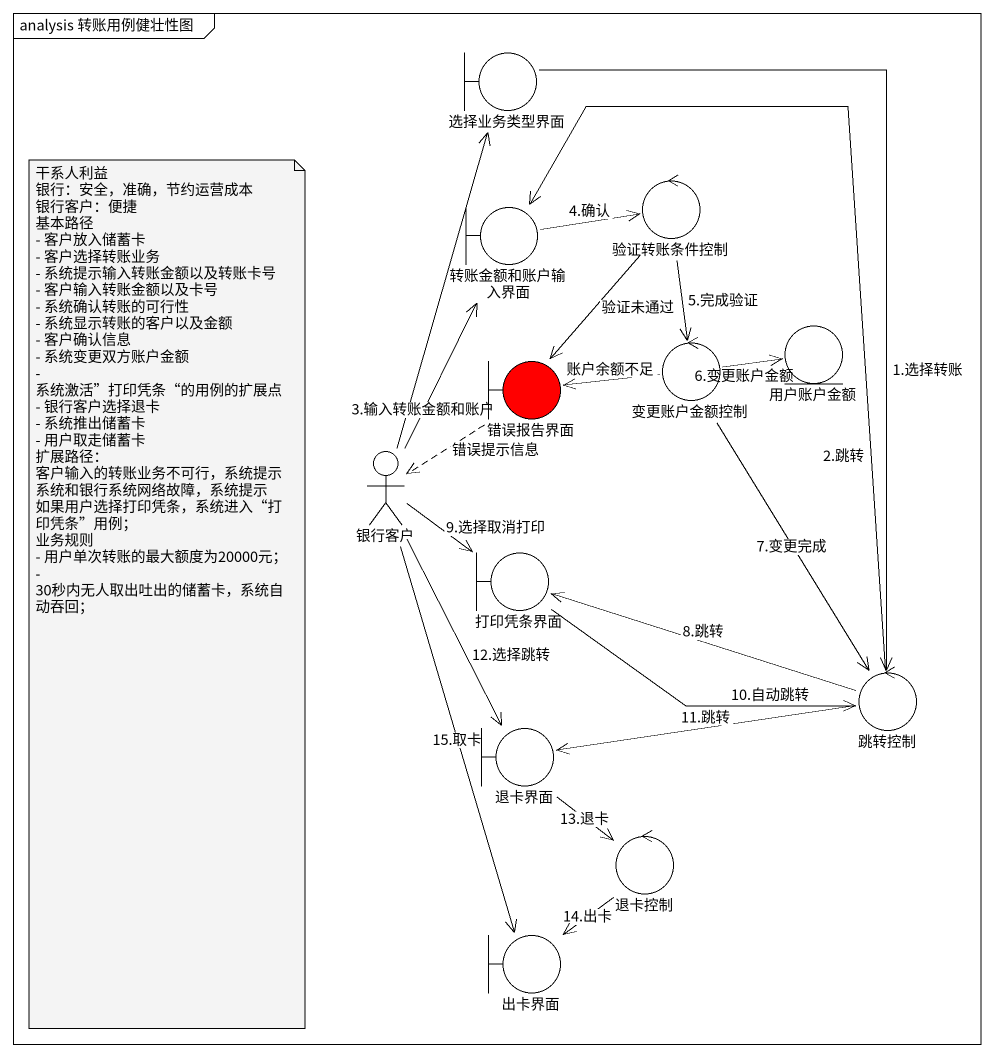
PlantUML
@startuml
mainframe analysis 转账用例健壮性图
boundary 选择业务类型界面 #FFFFFF
control 验证转账条件控制 #FFFFFF
boundary 转账金额和账户输入界面 #FFFFFF
boundary 错误报告界面 #FF0000
control 变更账户金额控制 #FFFFFF
entity 用户账户金额 #FFFFFF
actor 银行客户 #FFFFFF
boundary 打印凭条界面 #FFFFFF
control 跳转控制 #FFFFFF
boundary 退卡界面 #FFFFFF
control 退卡控制 #FFFFFF
boundary 出卡界面 #FFFFFF
选择业务类型界面 --> 跳转控制 : 1.选择转账
验证转账条件控制 --> 错误报告界面 : 验证未通过
验证转账条件控制 --> 变更账户金额控制 : 5.完成验证
转账金额和账户输入界面 -right-> 验证转账条件控制 : 4.确认
错误报告界面 ..> 银行客户 : 错误提示信息
变更账户金额控制 -left-> 错误报告界面 : 账户余额不足
变更账户金额控制 -right-> 用户账户金额 : 6.变更账户金额
变更账户金额控制 --> 跳转控制 : 7.变更完成
银行客户 -up-> 选择业务类型界面
银行客户 -up-> 转账金额和账户输入界面 : 3.输入转账金额和账户
银行客户 --> 打印凭条界面 : 9.选择取消打印
银行客户 --> 退卡界面 : 12.选择跳转
银行客户 --> 出卡界面 : 15.取卡
打印凭条界面 -right-> 跳转控制 : 10.自动跳转
跳转控制 -up-> 转账金额和账户输入界面 : 2.跳转
跳转控制 -left-> 打印凭条界面 : 8.跳转
跳转控制 -left-> 退卡界面 : 11.跳转
退卡界面 --> 退卡控制 : 13.退卡
退卡控制 --> 出卡界面 : 14.出卡
note as N1
  干系人利益
  银行：安全，准确，节约运营成本
  银行客户：便捷
  基本路径
  - 客户放入储蓄卡
  - 客户选择转账业务
  - 系统提示输入转账金额以及转账卡号
  - 客户输入转账金额以及卡号
  - 系统确认转账的可行性
  - 系统显示转账的客户以及金额
  - 客户确认信息
  - 系统变更双方账户金额
  - 系统激活”打印凭条“的用例的扩展点
  - 银行客户选择退卡
  - 系统推出储蓄卡
  - 用户取走储蓄卡
  扩展路径：
  客户输入的转账业务不可行，系统提示
  系统和银行系统网络故障，系统提示
  如果用户选择打印凭条，系统进入“打印凭条”用例；
  业务规则
  - 用户单次转账的最大额度为20000元；
  - 30秒内无人取出吐出的储蓄卡，系统自动吞回；
end note
@enduml
